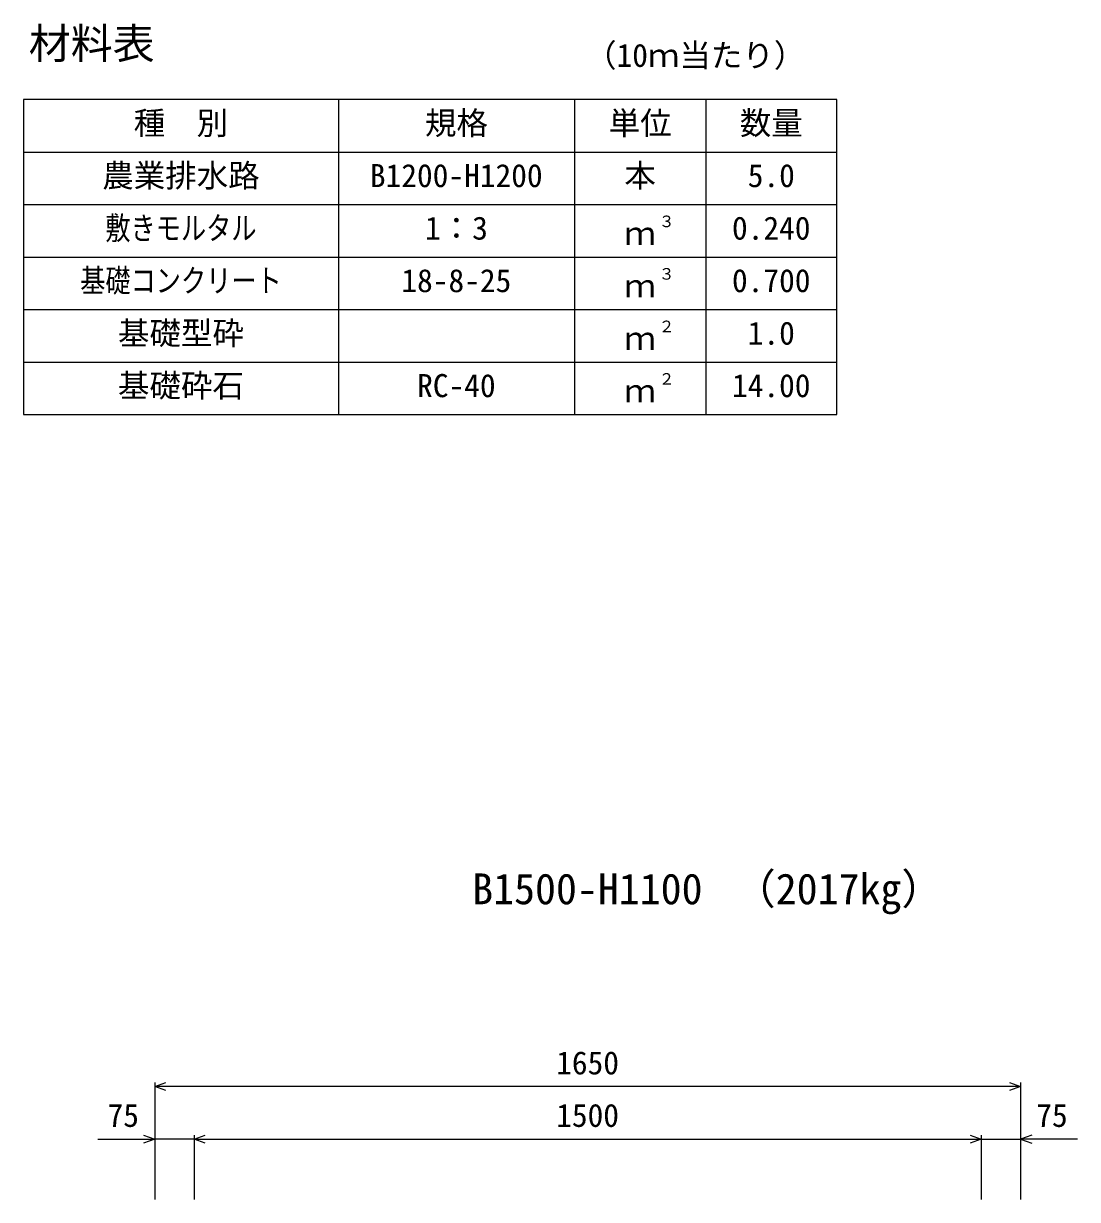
# Model space of a CAD drawing. Units: millimetres, scale not verified. Extents: x -33600 to 33600, y -11880 to 11880.
# Drawn here: x 13593 to 15602, y -5228 to -2988 of the extents above; entities that cross this region are included whole.
import ezdxf
from ezdxf.enums import TextEntityAlignment as Align

# ---------------------------------------------------------------- set-up
doc = ezdxf.new("R2010")
doc.units = ezdxf.units.MM
doc.header["$LTSCALE"] = 40
for name, color, linetype, lineweight in [('0-0_DIM', 7, 'Continuous', 25), ('0-3_HYO', 3, 'Continuous', 25), ('0-4_HYO2', 4, 'Continuous', 25), ('0-7_TXT', 7, 'Continuous', 25)]:
    doc.layers.add(name, color=color, linetype=linetype, lineweight=lineweight)
doc.styles.add('ＭＳ ゴシック', font='')
doc.styles.get('ＭＳ ゴシック').set_extended_font_data('MS Gothic')

msp = doc.modelspace()

# ---------------------------------------------------------------- linework, layer by layer
at = {"layer": '0-0_DIM'}
for p, q in [((13843.16, -5005.4), (13843.16, -5227.9)), ((15493.16, -5012.9), (13843.16, -5012.9)), ((15493.16, -5005.4), (15493.16, -5227.9)), ((13918.16, -5105.4), (13918.16, -5227.9)), ((15418.16, -5105.4), (15418.16, -5227.9)), ((13734.78, -5112.9), (13843.16, -5112.9)), ((13918.16, -5112.9), (13843.16, -5112.9)), ((13918.16, -5112.9), (15418.16, -5112.9)), ((15418.16, -5112.9), (15493.16, -5112.9)), ((15601.53, -5112.9), (15493.16, -5112.9))]:
    msp.add_line(p, q, dxfattribs=at)
for points in [[(13864.3, -5020.6), (13843.16, -5012.9), (13864.3, -5005.21)], [(15472.01, -5005.21), (15493.16, -5012.9), (15472.01, -5020.6)], [(13822.01, -5105.21), (13843.16, -5112.9), (13822.01, -5120.6)], [(13939.3, -5120.6), (13918.16, -5112.9), (13939.3, -5105.21)], [(15397.01, -5105.21), (15418.16, -5112.9), (15397.01, -5120.6)], [(15514.3, -5105.21), (15493.16, -5112.9), (15514.3, -5120.6)]]:
    msp.add_lwpolyline(points, dxfattribs=at)
at = {"layer": '0-3_HYO'}
for p, q in [((14193.16, -3133.05), (14193.16, -3733.05)), ((14643.16, -3133.05), (14643.16, -3733.05)), ((14893.16, -3133.05), (14893.16, -3733.05)), ((13593.16, -3233.05), (15143.16, -3233.05))]:
    msp.add_line(p, q, dxfattribs=at)
msp.add_lwpolyline([(13593.16, -3733.05), (15143.16, -3733.05), (15143.16, -3133.05), (13593.16, -3133.05)], close=True, dxfattribs=at)
at = {"layer": '0-4_HYO2'}
for p, q in [((13593.16, -3333.05), (15143.16, -3333.05)), ((13593.16, -3433.05), (15143.16, -3433.05)), ((13593.16, -3533.05), (15143.16, -3533.05)), ((13593.16, -3633.05), (15143.16, -3633.05))]:
    msp.add_line(p, q, dxfattribs=at)

# ---------------------------------------------------------------- texts
at = {"layer": '0-0_DIM', "style": 'ＭＳ ゴシック'}
for s, p in [('1650', (14608.16, -5002.9)), ('75', (13753.32, -5102.9)), ('1500', (14608.16, -5102.9)), ('75', (15523, -5102.9))]:
    msp.add_text(s, height=43.99, dxfattribs=at).set_placement(p, align=Align.BOTTOM_LEFT)
at = {"layer": '0-7_TXT', "style": 'ＭＳ ゴシック'}
for s, height, p in [('材料表', 58.65, (13603.16, -3073.05)), ('（10ｍ当たり）', 43.99, (14663.15, -3084.05)), ('種\u3000別', 43.99, (13803.16, -3213.05)), ('規格', 43.99, (14358.16, -3213.05)), ('単位', 43.99, (14708.16, -3213.05)), ('数量', 43.99, (14958.16, -3213.05)), ('農業排水路', 43.99, (13743.16, -3313.05)), ('B1200-H1200', 43.99, (14253.16, -3313.05)), ('本', 43.99, (14738.16, -3313.05)), ('5.0', 43.99, (14973.16, -3313.05)), ('1：3', 43.99, (14358.16, -3413.05)), ('３', 21.99, (14803.7, -3382.68)), ('0.240', 43.99, (14943.16, -3413.05)), ('ｍ', 43.99, (14738.16, -3423.05)), ('18-8-25', 43.99, (14313.16, -3513.05)), ('３', 21.99, (14803.7, -3482.68)), ('0.700', 43.99, (14943.16, -3513.05)), ('ｍ', 43.99, (14738.16, -3523.05)), ('基礎型砕', 43.99, (13773.16, -3613.05)), ('２', 21.99, (14803.7, -3582.68)), ('1.0', 43.99, (14973.16, -3613.05)), ('ｍ', 43.99, (14738.16, -3623.05)), ('基礎砕石', 43.99, (13773.16, -3713.05)), ('RC-40', 43.99, (14343.16, -3713.05)), ('２', 21.99, (14803.7, -3682.68)), ('14.00', 43.99, (14943.16, -3713.05)), ('ｍ', 43.99, (14738.16, -3723.05)), ('B1500-H1100', 58.65, (14448.16, -4683.22)), ('（2017kg）', 58.65, (14946.53, -4683.22))]:
    msp.add_text(s, height=height, dxfattribs=at).set_placement(p, align=Align.BOTTOM_LEFT)
at = {"layer": '0-7_TXT', "style": 'ＭＳ ゴシック', "width": 0.8}
for s, p in [('敷きモルタル', (13749.16, -3413.05)), ('基礎コンクリート', (13701.16, -3513.05))]:
    msp.add_text(s, height=43.99, dxfattribs=at).set_placement(p, align=Align.BOTTOM_LEFT)

doc.saveas('drawing.dxf')
